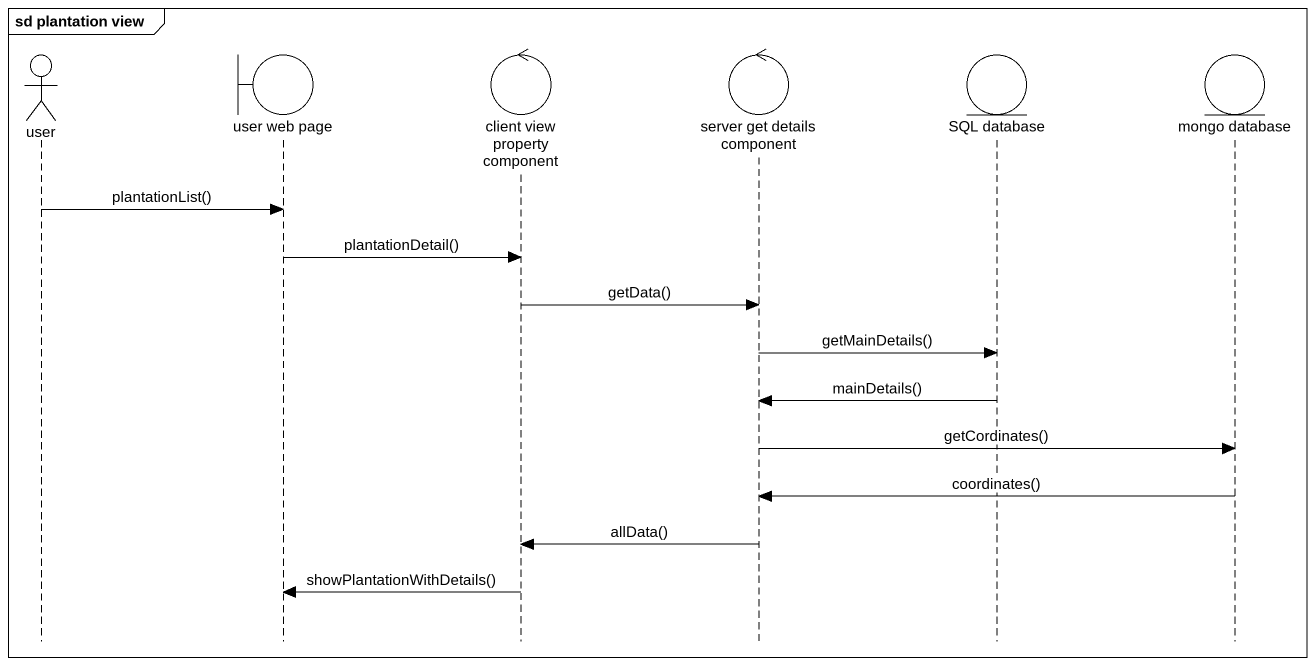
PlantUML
@startuml
mainframe sd plantation view
hide footbox
actor user
boundary "user web page" as user_web_page
control "client view property component" as client_view_property
control "server get details component" as server_get_details_component
entity "SQL database" as SQL_database
entity "mongo database" as mongo_database

user -> user_web_page : plantationList()
user_web_page -> client_view_property : plantationDetail()
client_view_property -> server_get_details_component : getData()
server_get_details_component -> SQL_database : getMainDetails()
SQL_database -> server_get_details_component : mainDetails()
server_get_details_component -> mongo_database : getCordinates()
mongo_database -> server_get_details_component : coordinates()
server_get_details_component -> client_view_property : allData()
client_view_property -> user_web_page : showPlantationWithDetails()
@enduml
